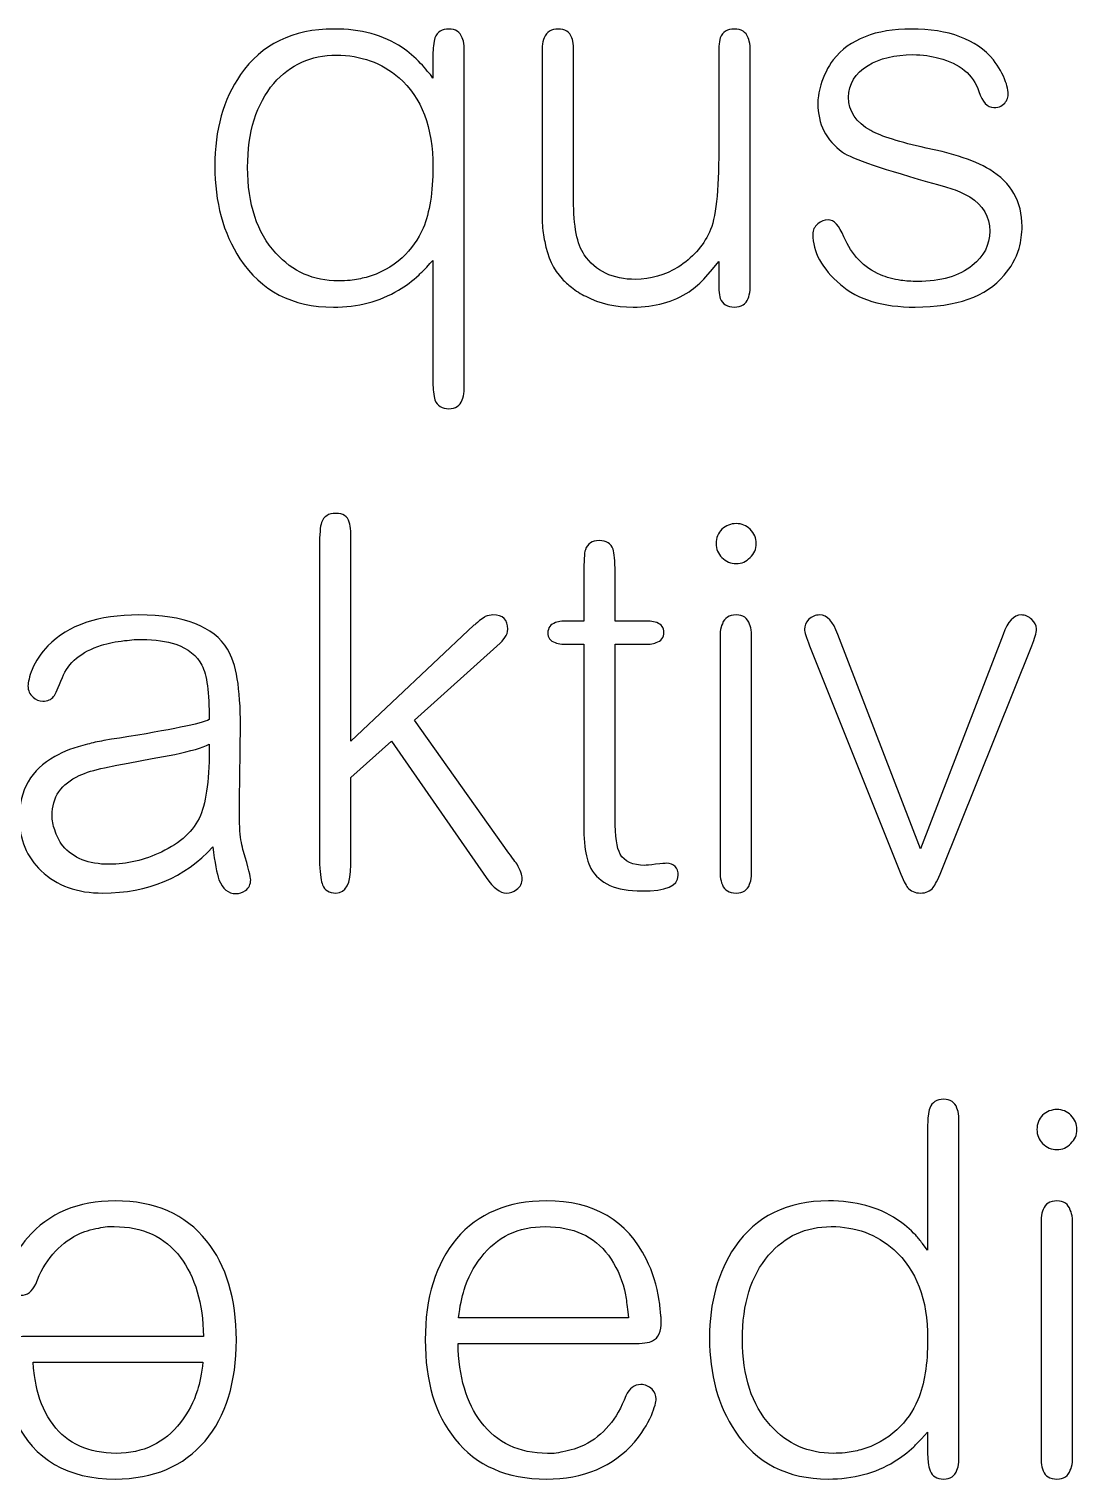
# Model space of a CAD drawing. Header units: centimetres. Extents: x -18.6 to 18.8, y -13 to 11.8.
# Drawn here: x -9.712 to -8.795, y 5.168 to 6.436 of the extents above; entities that cross this region are included whole.
import ezdxf

# ---------------------------------------------------------------- set-up
doc = ezdxf.new("R2010")
doc.units = ezdxf.units.CM
doc.header["$MEASUREMENT"] = 0
doc.layers.add('Layer 1', color=7, linetype='Continuous')

msp = doc.modelspace()

# ---------------------------------------------------------------- linework, layer by layer
at = {"layer": 'Layer 1', "color": 250}
for points, knots in [([(-9.35848, 6.4136), (-9.35848, 6.4169), (-9.35833, 6.41959), (-9.35803, 6.42168), (-9.35773, 6.42468), (-9.35728, 6.42707), (-9.35668, 6.42887), (-9.35459, 6.43395), (-9.35055, 6.4365), (-9.34456, 6.4365), (-9.33858, 6.4365), (-9.33469, 6.43395), (-9.33289, 6.42887), (-9.332, 6.42707), (-9.3314, 6.42468), (-9.3311, 6.42168), (-9.3311, 6.42168), (-9.3311, 6.1196), (-9.3311, 6.1196), (-9.3314, 6.11661), (-9.332, 6.11406), (-9.33289, 6.11197), (-9.33469, 6.10688), (-9.33858, 6.10434), (-9.34456, 6.10434), (-9.35055, 6.10434), (-9.35459, 6.10688), (-9.35668, 6.11197), (-9.35728, 6.11377), (-9.35773, 6.11616), (-9.35803, 6.11915), (-9.35833, 6.12125), (-9.35848, 6.12394), (-9.35848, 6.12723), (-9.35848, 6.12723), (-9.35848, 6.23406), (-9.35848, 6.23406), (-9.35848, 6.23406), (-9.36117, 6.23137), (-9.36117, 6.23137), (-9.36117, 6.23137), (-9.36387, 6.22822), (-9.36387, 6.22822), (-9.36626, 6.22583), (-9.3685, 6.22359), (-9.3706, 6.22149), (-9.37628, 6.21611), (-9.38227, 6.21162), (-9.38855, 6.20803), (-9.40501, 6.19815), (-9.42401, 6.19321), (-9.44556, 6.19321), (-9.48147, 6.19321), (-9.5087, 6.20728), (-9.52725, 6.23541), (-9.54191, 6.25785), (-9.54924, 6.28493), (-9.54924, 6.31665), (-9.54924, 6.34837), (-9.54176, 6.375), (-9.5268, 6.39655), (-9.50825, 6.42318), (-9.48102, 6.4365), (-9.44511, 6.4365), (-9.42147, 6.4365), (-9.40157, 6.43111), (-9.38541, 6.42034), (-9.37973, 6.41645), (-9.37434, 6.41181), (-9.36925, 6.40642), (-9.36716, 6.40433), (-9.36521, 6.40208), (-9.36342, 6.39969), (-9.36342, 6.39969), (-9.36072, 6.39655), (-9.36072, 6.39655), (-9.36072, 6.39655), (-9.35848, 6.39341), (-9.35848, 6.39341), (-9.35848, 6.39341), (-9.35848, 6.4136), (-9.35848, 6.4136)], [0, 0, 0, 0, 0.037037, 0.037037, 0.037037, 0.0740741, 0.0740741, 0.0740741, 0.1111111, 0.1111111, 0.1111111, 0.1481481, 0.1481481, 0.1481481, 0.1851852, 0.1851852, 0.1851852, 0.2222222, 0.2222222, 0.2222222, 0.2592593, 0.2592593, 0.2592593, 0.2962963, 0.2962963, 0.2962963, 0.3333333, 0.3333333, 0.3333333, 0.3703704, 0.3703704, 0.3703704, 0.4074074, 0.4074074, 0.4074074, 0.4444444, 0.4444444, 0.4444444, 0.4814815, 0.4814815, 0.4814815, 0.5185185, 0.5185185, 0.5185185, 0.5555556, 0.5555556, 0.5555556, 0.5925926, 0.5925926, 0.5925926, 0.6296296, 0.6296296, 0.6296296, 0.6666667, 0.6666667, 0.6666667, 0.7037037, 0.7037037, 0.7037037, 0.7407407, 0.7407407, 0.7407407, 0.7777778, 0.7777778, 0.7777778, 0.8148148, 0.8148148, 0.8148148, 0.8518519, 0.8518519, 0.8518519, 0.8888889, 0.8888889, 0.8888889, 0.9259259, 0.9259259, 0.9259259, 0.962963, 0.962963, 0.962963, 1, 1, 1, 1]), ([(-9.26287, 6.42123), (-9.26257, 6.42423), (-9.26197, 6.42677), (-9.26108, 6.42887), (-9.25898, 6.43395), (-9.25494, 6.4365), (-9.24896, 6.4365), (-9.24297, 6.4365), (-9.23893, 6.43395), (-9.23684, 6.42887), (-9.23624, 6.42707), (-9.23579, 6.42468), (-9.23549, 6.42168), (-9.23549, 6.42168), (-9.23549, 6.28703), (-9.23549, 6.28703), (-9.23549, 6.26398), (-9.23235, 6.24797), (-9.22606, 6.239), (-9.21619, 6.22463), (-9.20123, 6.21745), (-9.18118, 6.21745), (-9.16801, 6.21745), (-9.15559, 6.22104), (-9.14392, 6.22822), (-9.13165, 6.236), (-9.12253, 6.24618), (-9.11654, 6.25875), (-9.11116, 6.27072), (-9.10846, 6.29466), (-9.10846, 6.33056), (-9.10846, 6.33056), (-9.10846, 6.42123), (-9.10846, 6.42123), (-9.10816, 6.42423), (-9.10772, 6.42677), (-9.10712, 6.42887), (-9.10502, 6.43395), (-9.10098, 6.4365), (-9.095, 6.4365), (-9.08871, 6.4365), (-9.08467, 6.43395), (-9.08288, 6.42887), (-9.08198, 6.42707), (-9.08138, 6.42468), (-9.08108, 6.42168), (-9.08108, 6.42168), (-9.08108, 6.20803), (-9.08108, 6.20803), (-9.08138, 6.20503), (-9.08198, 6.20264), (-9.08288, 6.20084), (-9.08467, 6.19576), (-9.08871, 6.19321), (-9.095, 6.19321), (-9.10098, 6.19321), (-9.10502, 6.19576), (-9.10712, 6.20084), (-9.10772, 6.20264), (-9.10816, 6.20503), (-9.10846, 6.20803), (-9.10846, 6.20803), (-9.10846, 6.23316), (-9.10846, 6.23316), (-9.10846, 6.23316), (-9.11385, 6.22643), (-9.11385, 6.22643), (-9.11385, 6.22643), (-9.11968, 6.2197), (-9.11968, 6.2197), (-9.12447, 6.21431), (-9.12941, 6.20997), (-9.1345, 6.20668), (-9.14796, 6.1977), (-9.16427, 6.19321), (-9.18342, 6.19321), (-9.19898, 6.19321), (-9.21275, 6.19636), (-9.22472, 6.20264), (-9.22921, 6.20473), (-9.2334, 6.20743), (-9.23729, 6.21072), (-9.24028, 6.21281), (-9.24297, 6.21521), (-9.24537, 6.2179), (-9.25315, 6.22598), (-9.25823, 6.2369), (-9.26063, 6.25067), (-9.26182, 6.25546), (-9.26257, 6.26084), (-9.26287, 6.26683), (-9.26287, 6.26683), (-9.26287, 6.42123), (-9.26287, 6.42123)], [0, 0, 0, 0, 0.0322581, 0.0322581, 0.0322581, 0.0645161, 0.0645161, 0.0645161, 0.0967742, 0.0967742, 0.0967742, 0.1290323, 0.1290323, 0.1290323, 0.1612903, 0.1612903, 0.1612903, 0.1935484, 0.1935484, 0.1935484, 0.2258065, 0.2258065, 0.2258065, 0.2580645, 0.2580645, 0.2580645, 0.2903226, 0.2903226, 0.2903226, 0.3225806, 0.3225806, 0.3225806, 0.3548387, 0.3548387, 0.3548387, 0.3870968, 0.3870968, 0.3870968, 0.4193548, 0.4193548, 0.4193548, 0.4516129, 0.4516129, 0.4516129, 0.483871, 0.483871, 0.483871, 0.516129, 0.516129, 0.516129, 0.5483871, 0.5483871, 0.5483871, 0.5806452, 0.5806452, 0.5806452, 0.6129032, 0.6129032, 0.6129032, 0.6451613, 0.6451613, 0.6451613, 0.6774194, 0.6774194, 0.6774194, 0.7096774, 0.7096774, 0.7096774, 0.7419355, 0.7419355, 0.7419355, 0.7741935, 0.7741935, 0.7741935, 0.8064516, 0.8064516, 0.8064516, 0.8387097, 0.8387097, 0.8387097, 0.8709677, 0.8709677, 0.8709677, 0.9032258, 0.9032258, 0.9032258, 0.9354839, 0.9354839, 0.9354839, 0.9677419, 0.9677419, 0.9677419, 1, 1, 1, 1]), ([(-8.84319, 6.26368), (-8.84319, 6.2574), (-8.84409, 6.25097), (-8.84588, 6.24438), (-8.84857, 6.23571), (-8.85291, 6.22793), (-8.8589, 6.22104), (-8.87476, 6.20249), (-8.90064, 6.19321), (-8.93655, 6.19321), (-8.96528, 6.19321), (-8.98712, 6.1998), (-9.00208, 6.21296), (-9.01824, 6.22703), (-9.02632, 6.24169), (-9.02632, 6.25695), (-9.02632, 6.26054), (-9.02483, 6.26354), (-9.02183, 6.26593), (-9.01914, 6.26832), (-9.01615, 6.26952), (-9.01286, 6.26952), (-9.00777, 6.26952), (-9.00313, 6.26458), (-8.99894, 6.25471), (-8.99236, 6.23885), (-8.98174, 6.22778), (-8.96707, 6.22149), (-8.96169, 6.2191), (-8.9557, 6.21745), (-8.94912, 6.21655), (-8.94463, 6.21596), (-8.93984, 6.21566), (-8.93476, 6.21566), (-8.91411, 6.21566), (-8.8981, 6.22029), (-8.88673, 6.22957), (-8.87655, 6.23765), (-8.87147, 6.24768), (-8.87147, 6.25964), (-8.87147, 6.27221), (-8.8773, 6.28224), (-8.88897, 6.28972), (-8.89316, 6.29211), (-8.8981, 6.29436), (-8.90378, 6.29645), (-8.90378, 6.29645), (-8.91097, 6.2987), (-8.91097, 6.2987), (-8.91097, 6.2987), (-8.91411, 6.29959), (-8.91411, 6.29959), (-8.91411, 6.29959), (-8.91725, 6.30049), (-8.91725, 6.30049), (-8.96453, 6.31366), (-8.99221, 6.32308), (-9.00029, 6.32877), (-9.01465, 6.33924), (-9.02183, 6.35346), (-9.02183, 6.37141), (-9.02183, 6.37351), (-9.02168, 6.37575), (-9.02138, 6.37814), (-9.02079, 6.38144), (-9.02004, 6.38458), (-9.01914, 6.38757), (-9.01675, 6.39565), (-9.01316, 6.40298), (-9.00837, 6.40956), (-8.994, 6.42752), (-8.97126, 6.4365), (-8.94014, 6.4365), (-8.90722, 6.4365), (-8.88329, 6.42752), (-8.86832, 6.40956), (-8.86354, 6.40358), (-8.85995, 6.39715), (-8.85755, 6.39026), (-8.85665, 6.38787), (-8.85605, 6.38548), (-8.85576, 6.38308), (-8.85576, 6.38308), (-8.85531, 6.38084), (-8.85531, 6.38084), (-8.85531, 6.38084), (-8.85531, 6.37814), (-8.85531, 6.37814), (-8.85531, 6.37814), (-8.85576, 6.3768), (-8.85576, 6.3768), (-8.85605, 6.3753), (-8.85665, 6.37395), (-8.85755, 6.37276), (-8.85965, 6.36947), (-8.86309, 6.36782), (-8.86787, 6.36782), (-8.87356, 6.36782), (-8.8779, 6.37246), (-8.88089, 6.38173), (-8.88598, 6.3967), (-8.89765, 6.40642), (-8.9159, 6.41091), (-8.92249, 6.41301), (-8.93012, 6.41405), (-8.93879, 6.41405), (-8.95465, 6.41405), (-8.96767, 6.41091), (-8.97785, 6.40463), (-8.98922, 6.39774), (-8.9949, 6.38847), (-8.9949, 6.3768), (-8.9949, 6.36453), (-8.98847, 6.3548), (-8.9756, 6.34762), (-8.96632, 6.34253), (-8.95017, 6.33745), (-8.92712, 6.33236), (-8.92712, 6.33236), (-8.91321, 6.32922), (-8.91321, 6.32922), (-8.91321, 6.32922), (-8.89885, 6.32518), (-8.89885, 6.32518), (-8.88777, 6.32189), (-8.87865, 6.318), (-8.87147, 6.31351), (-8.85261, 6.30214), (-8.84319, 6.28553), (-8.84319, 6.26368)], [0, 0, 0, 0, 0.0232558, 0.0232558, 0.0232558, 0.0465116, 0.0465116, 0.0465116, 0.0697674, 0.0697674, 0.0697674, 0.0930233, 0.0930233, 0.0930233, 0.1162791, 0.1162791, 0.1162791, 0.1395349, 0.1395349, 0.1395349, 0.1627907, 0.1627907, 0.1627907, 0.1860465, 0.1860465, 0.1860465, 0.2093023, 0.2093023, 0.2093023, 0.2325581, 0.2325581, 0.2325581, 0.255814, 0.255814, 0.255814, 0.2790698, 0.2790698, 0.2790698, 0.3023256, 0.3023256, 0.3023256, 0.3255814, 0.3255814, 0.3255814, 0.3488372, 0.3488372, 0.3488372, 0.372093, 0.372093, 0.372093, 0.3953488, 0.3953488, 0.3953488, 0.4186047, 0.4186047, 0.4186047, 0.4418605, 0.4418605, 0.4418605, 0.4651163, 0.4651163, 0.4651163, 0.4883721, 0.4883721, 0.4883721, 0.5116279, 0.5116279, 0.5116279, 0.5348837, 0.5348837, 0.5348837, 0.5581395, 0.5581395, 0.5581395, 0.5813953, 0.5813953, 0.5813953, 0.6046512, 0.6046512, 0.6046512, 0.627907, 0.627907, 0.627907, 0.6511628, 0.6511628, 0.6511628, 0.6744186, 0.6744186, 0.6744186, 0.6976744, 0.6976744, 0.6976744, 0.7209302, 0.7209302, 0.7209302, 0.744186, 0.744186, 0.744186, 0.7674419, 0.7674419, 0.7674419, 0.7906977, 0.7906977, 0.7906977, 0.8139535, 0.8139535, 0.8139535, 0.8372093, 0.8372093, 0.8372093, 0.8604651, 0.8604651, 0.8604651, 0.8837209, 0.8837209, 0.8837209, 0.9069767, 0.9069767, 0.9069767, 0.9302326, 0.9302326, 0.9302326, 0.9534884, 0.9534884, 0.9534884, 0.9767442, 0.9767442, 0.9767442, 1, 1, 1, 1]), ([(-9.52052, 6.3153), (-9.52052, 6.28328), (-9.51229, 6.2583), (-9.49583, 6.24034), (-9.48117, 6.22419), (-9.46291, 6.21611), (-9.44107, 6.21611), (-9.43748, 6.21611), (-9.43404, 6.21626), (-9.43075, 6.21655), (-9.42596, 6.21715), (-9.42132, 6.21805), (-9.41683, 6.21925), (-9.40486, 6.22254), (-9.39439, 6.22822), (-9.38541, 6.2363), (-9.37733, 6.24379), (-9.3712, 6.25246), (-9.36701, 6.26234), (-9.36132, 6.2761), (-9.35848, 6.29391), (-9.35848, 6.31575), (-9.35848, 6.35046), (-9.36835, 6.3765), (-9.3881, 6.39385), (-9.40337, 6.40702), (-9.42162, 6.4136), (-9.44286, 6.4136), (-9.46501, 6.4136), (-9.48326, 6.40537), (-9.49763, 6.38892), (-9.51289, 6.37096), (-9.52052, 6.34642), (-9.52052, 6.3153)], [0, 0, 0, 0, 0.0909091, 0.0909091, 0.0909091, 0.1818182, 0.1818182, 0.1818182, 0.2727273, 0.2727273, 0.2727273, 0.3636364, 0.3636364, 0.3636364, 0.4545455, 0.4545455, 0.4545455, 0.5454545, 0.5454545, 0.5454545, 0.6363636, 0.6363636, 0.6363636, 0.7272727, 0.7272727, 0.7272727, 0.8181818, 0.8181818, 0.8181818, 0.9090909, 0.9090909, 0.9090909, 1, 1, 1, 1]), ([(-9.4303, 5.78161), (-9.4303, 5.78161), (-9.4303, 5.7053), (-9.4303, 5.7053), (-9.4303, 5.68884), (-9.43464, 5.68061), (-9.44332, 5.68061), (-9.4493, 5.68061), (-9.45319, 5.68301), (-9.45499, 5.6878), (-9.45618, 5.69049), (-9.45708, 5.69647), (-9.45768, 5.70575), (-9.45768, 5.70575), (-9.45768, 5.98359), (-9.45768, 5.98359), (-9.45768, 5.99437), (-9.45708, 6.0014), (-9.45588, 6.00469), (-9.45409, 6.01008), (-9.4499, 6.01277), (-9.44332, 6.01277), (-9.43703, 6.01277), (-9.43314, 6.01023), (-9.43165, 6.00514), (-9.43105, 6.00304), (-9.4306, 6.00035), (-9.4303, 5.99706), (-9.4303, 5.99706), (-9.4303, 5.81348), (-9.4303, 5.81348), (-9.4303, 5.81348), (-9.32257, 5.91492), (-9.32257, 5.91492), (-9.32197, 5.91522), (-9.32033, 5.91656), (-9.31764, 5.91896), (-9.31764, 5.91896), (-9.31449, 5.9212), (-9.31449, 5.9212), (-9.3136, 5.9218), (-9.313, 5.92225), (-9.3127, 5.92255), (-9.3103, 5.92345), (-9.30806, 5.9239), (-9.30597, 5.9239), (-9.29729, 5.9239), (-9.29295, 5.91971), (-9.29295, 5.91133), (-9.29295, 5.90893), (-9.29385, 5.90654), (-9.29564, 5.90415), (-9.29564, 5.90415), (-9.29789, 5.901), (-9.29789, 5.901), (-9.29789, 5.901), (-9.29878, 5.90011), (-9.29878, 5.90011), (-9.29878, 5.90011), (-9.29968, 5.89921), (-9.29968, 5.89921), (-9.29968, 5.89921), (-9.37464, 5.83188), (-9.37464, 5.83188), (-9.37464, 5.83188), (-9.29205, 5.71562), (-9.29205, 5.71562), (-9.29205, 5.71562), (-9.2907, 5.71383), (-9.2907, 5.71383), (-9.2907, 5.71383), (-9.28891, 5.71114), (-9.28891, 5.71114), (-9.28741, 5.70904), (-9.28607, 5.70725), (-9.28487, 5.70575), (-9.28188, 5.70066), (-9.28038, 5.69647), (-9.28038, 5.69318), (-9.28038, 5.68929), (-9.28203, 5.68615), (-9.28532, 5.68376), (-9.28801, 5.68166), (-9.291, 5.68061), (-9.2943, 5.68061), (-9.29968, 5.68061), (-9.30552, 5.6851), (-9.3118, 5.69408), (-9.3118, 5.69408), (-9.39484, 5.81348), (-9.39484, 5.81348), (-9.39484, 5.81348), (-9.4303, 5.78161), (-9.4303, 5.78161)], [0, 0, 0, 0, 0.0322581, 0.0322581, 0.0322581, 0.0645161, 0.0645161, 0.0645161, 0.0967742, 0.0967742, 0.0967742, 0.1290323, 0.1290323, 0.1290323, 0.1612903, 0.1612903, 0.1612903, 0.1935484, 0.1935484, 0.1935484, 0.2258065, 0.2258065, 0.2258065, 0.2580645, 0.2580645, 0.2580645, 0.2903226, 0.2903226, 0.2903226, 0.3225806, 0.3225806, 0.3225806, 0.3548387, 0.3548387, 0.3548387, 0.3870968, 0.3870968, 0.3870968, 0.4193548, 0.4193548, 0.4193548, 0.4516129, 0.4516129, 0.4516129, 0.483871, 0.483871, 0.483871, 0.516129, 0.516129, 0.516129, 0.5483871, 0.5483871, 0.5483871, 0.5806452, 0.5806452, 0.5806452, 0.6129032, 0.6129032, 0.6129032, 0.6451613, 0.6451613, 0.6451613, 0.6774194, 0.6774194, 0.6774194, 0.7096774, 0.7096774, 0.7096774, 0.7419355, 0.7419355, 0.7419355, 0.7741935, 0.7741935, 0.7741935, 0.8064516, 0.8064516, 0.8064516, 0.8387097, 0.8387097, 0.8387097, 0.8709677, 0.8709677, 0.8709677, 0.9032258, 0.9032258, 0.9032258, 0.9354839, 0.9354839, 0.9354839, 0.9677419, 0.9677419, 0.9677419, 1, 1, 1, 1]), ([(-9.0757, 5.98629), (-9.0757, 5.9815), (-9.0775, 5.97746), (-9.08109, 5.97417), (-9.08438, 5.97058), (-9.08842, 5.96878), (-9.09321, 5.96878), (-9.09799, 5.96878), (-9.10218, 5.97058), (-9.10577, 5.97417), (-9.10907, 5.97746), (-9.11071, 5.9815), (-9.11071, 5.98629), (-9.11071, 5.99137), (-9.10907, 5.99556), (-9.10577, 5.99886), (-9.10218, 6.00215), (-9.09799, 6.00379), (-9.09321, 6.00379), (-9.08842, 6.00379), (-9.08438, 6.00215), (-9.08109, 5.99886), (-9.0775, 5.99526), (-9.0757, 5.99108), (-9.0757, 5.98629)], [0, 0, 0, 0, 0.125, 0.125, 0.125, 0.25, 0.25, 0.25, 0.375, 0.375, 0.375, 0.5, 0.5, 0.5, 0.625, 0.625, 0.625, 0.75, 0.75, 0.75, 0.875, 0.875, 0.875, 1, 1, 1, 1]), ([(-9.19914, 5.91851), (-9.19914, 5.91851), (-9.16861, 5.91851), (-9.16861, 5.91851), (-9.16652, 5.91821), (-9.16457, 5.91776), (-9.16278, 5.91716), (-9.15859, 5.91567), (-9.1565, 5.91282), (-9.1565, 5.90863), (-9.1565, 5.90415), (-9.15874, 5.90115), (-9.16323, 5.89966), (-9.16472, 5.89906), (-9.16652, 5.89861), (-9.16861, 5.89831), (-9.16861, 5.89831), (-9.19914, 5.89831), (-9.19914, 5.89831), (-9.19914, 5.89831), (-9.19914, 5.74525), (-9.19914, 5.74525), (-9.19914, 5.73029), (-9.19764, 5.72011), (-9.19465, 5.71473), (-9.19106, 5.70814), (-9.18388, 5.70485), (-9.1731, 5.70485), (-9.17191, 5.70485), (-9.16876, 5.70515), (-9.16368, 5.70575), (-9.15829, 5.70635), (-9.15515, 5.70665), (-9.15425, 5.70665), (-9.14737, 5.70665), (-9.14393, 5.70306), (-9.14393, 5.69587), (-9.14393, 5.6869), (-9.15455, 5.68241), (-9.1758, 5.68241), (-9.19824, 5.68241), (-9.21305, 5.68899), (-9.22023, 5.70216), (-9.22293, 5.70725), (-9.22472, 5.71368), (-9.22562, 5.72146), (-9.22562, 5.72146), (-9.22652, 5.73178), (-9.22652, 5.73178), (-9.22652, 5.73178), (-9.22652, 5.89831), (-9.22652, 5.89831), (-9.22652, 5.89831), (-9.24582, 5.89831), (-9.24582, 5.89831), (-9.24791, 5.89861), (-9.24986, 5.89906), (-9.25165, 5.89966), (-9.25584, 5.90115), (-9.25794, 5.904), (-9.25794, 5.90819), (-9.25794, 5.91267), (-9.25569, 5.91567), (-9.2512, 5.91716), (-9.24971, 5.91776), (-9.24791, 5.91821), (-9.24582, 5.91851), (-9.24582, 5.91851), (-9.22652, 5.91851), (-9.22652, 5.91851), (-9.22652, 5.91851), (-9.22652, 5.9598), (-9.22652, 5.9598), (-9.22652, 5.97088), (-9.22607, 5.97791), (-9.22517, 5.9809), (-9.22338, 5.98629), (-9.21934, 5.98898), (-9.21305, 5.98898), (-9.20677, 5.98898), (-9.20273, 5.98644), (-9.20093, 5.98135), (-9.19974, 5.97806), (-9.19914, 5.97133), (-9.19914, 5.96115), (-9.19914, 5.96115), (-9.19914, 5.91851), (-9.19914, 5.91851)], [0, 0, 0, 0, 0.0344828, 0.0344828, 0.0344828, 0.0689655, 0.0689655, 0.0689655, 0.1034483, 0.1034483, 0.1034483, 0.137931, 0.137931, 0.137931, 0.1724138, 0.1724138, 0.1724138, 0.2068966, 0.2068966, 0.2068966, 0.2413793, 0.2413793, 0.2413793, 0.2758621, 0.2758621, 0.2758621, 0.3103448, 0.3103448, 0.3103448, 0.3448276, 0.3448276, 0.3448276, 0.3793103, 0.3793103, 0.3793103, 0.4137931, 0.4137931, 0.4137931, 0.4482759, 0.4482759, 0.4482759, 0.4827586, 0.4827586, 0.4827586, 0.5172414, 0.5172414, 0.5172414, 0.5517241, 0.5517241, 0.5517241, 0.5862069, 0.5862069, 0.5862069, 0.6206897, 0.6206897, 0.6206897, 0.6551724, 0.6551724, 0.6551724, 0.6896552, 0.6896552, 0.6896552, 0.7241379, 0.7241379, 0.7241379, 0.7586207, 0.7586207, 0.7586207, 0.7931034, 0.7931034, 0.7931034, 0.8275862, 0.8275862, 0.8275862, 0.862069, 0.862069, 0.862069, 0.8965517, 0.8965517, 0.8965517, 0.9310345, 0.9310345, 0.9310345, 0.9655172, 0.9655172, 0.9655172, 1, 1, 1, 1]), ([(-9.55418, 5.83233), (-9.55418, 5.85597), (-9.55628, 5.87183), (-9.56047, 5.87991), (-9.56496, 5.88829), (-9.57259, 5.89442), (-9.58336, 5.89831), (-9.59144, 5.901), (-9.60131, 5.90235), (-9.61298, 5.90235), (-9.61298, 5.90235), (-9.61972, 5.90235), (-9.61972, 5.90235), (-9.62241, 5.90205), (-9.62525, 5.90175), (-9.62825, 5.90145), (-9.63573, 5.90056), (-9.64246, 5.89921), (-9.64844, 5.89741), (-9.6661, 5.89173), (-9.67747, 5.8823), (-9.68256, 5.86913), (-9.68615, 5.86016), (-9.68869, 5.85462), (-9.69019, 5.85253), (-9.69228, 5.84983), (-9.69543, 5.84849), (-9.69961, 5.84849), (-9.70291, 5.84849), (-9.70575, 5.84968), (-9.70814, 5.85208), (-9.71114, 5.85447), (-9.71263, 5.85776), (-9.71263, 5.86195), (-9.71263, 5.86345), (-9.71233, 5.86539), (-9.71173, 5.86779), (-9.71114, 5.87048), (-9.71024, 5.87332), (-9.70904, 5.87632), (-9.70575, 5.8838), (-9.70111, 5.89068), (-9.69513, 5.89696), (-9.67747, 5.91492), (-9.65099, 5.9239), (-9.61568, 5.9239), (-9.57618, 5.9239), (-9.55029, 5.91387), (-9.53803, 5.89382), (-9.53054, 5.88185), (-9.5268, 5.85956), (-9.5268, 5.82694), (-9.5268, 5.82305), (-9.52695, 5.81063), (-9.52725, 5.78969), (-9.52755, 5.76874), (-9.5277, 5.75647), (-9.5277, 5.75288), (-9.5277, 5.746), (-9.52755, 5.74001), (-9.52725, 5.73493), (-9.52665, 5.72744), (-9.52561, 5.72146), (-9.52411, 5.71697), (-9.51992, 5.70261), (-9.51783, 5.69438), (-9.51783, 5.69228), (-9.51783, 5.68839), (-9.51932, 5.68525), (-9.52232, 5.68286), (-9.52501, 5.68106), (-9.52785, 5.68016), (-9.53084, 5.68016), (-9.53743, 5.68016), (-9.54236, 5.6842), (-9.54566, 5.69228), (-9.54745, 5.69767), (-9.54925, 5.70725), (-9.55104, 5.72101), (-9.57558, 5.69408), (-9.6076, 5.68061), (-9.6471, 5.68061), (-9.66954, 5.68061), (-9.6875, 5.68705), (-9.70096, 5.69991), (-9.71383, 5.71218), (-9.72026, 5.72759), (-9.72026, 5.74615), (-9.72026, 5.77068), (-9.70994, 5.78864), (-9.68929, 5.80001), (-9.68151, 5.8045), (-9.67194, 5.80809), (-9.66056, 5.81078), (-9.65637, 5.81198), (-9.65159, 5.81303), (-9.6462, 5.81393), (-9.6462, 5.81393), (-9.63947, 5.81527), (-9.63947, 5.81527), (-9.63947, 5.81527), (-9.63273, 5.81617), (-9.63273, 5.81617), (-9.58755, 5.82335), (-9.56137, 5.82874), (-9.55418, 5.83233)], [0, 0, 0, 0, 0.0285714, 0.0285714, 0.0285714, 0.0571429, 0.0571429, 0.0571429, 0.0857143, 0.0857143, 0.0857143, 0.1142857, 0.1142857, 0.1142857, 0.1428571, 0.1428571, 0.1428571, 0.1714286, 0.1714286, 0.1714286, 0.2, 0.2, 0.2, 0.2285714, 0.2285714, 0.2285714, 0.2571429, 0.2571429, 0.2571429, 0.2857143, 0.2857143, 0.2857143, 0.3142857, 0.3142857, 0.3142857, 0.3428571, 0.3428571, 0.3428571, 0.3714286, 0.3714286, 0.3714286, 0.4, 0.4, 0.4, 0.4285714, 0.4285714, 0.4285714, 0.4571429, 0.4571429, 0.4571429, 0.4857143, 0.4857143, 0.4857143, 0.5142857, 0.5142857, 0.5142857, 0.5428571, 0.5428571, 0.5428571, 0.5714286, 0.5714286, 0.5714286, 0.6, 0.6, 0.6, 0.6285714, 0.6285714, 0.6285714, 0.6571429, 0.6571429, 0.6571429, 0.6857143, 0.6857143, 0.6857143, 0.7142857, 0.7142857, 0.7142857, 0.7428571, 0.7428571, 0.7428571, 0.7714286, 0.7714286, 0.7714286, 0.8, 0.8, 0.8, 0.8285714, 0.8285714, 0.8285714, 0.8571429, 0.8571429, 0.8571429, 0.8857143, 0.8857143, 0.8857143, 0.9142857, 0.9142857, 0.9142857, 0.9428571, 0.9428571, 0.9428571, 0.9714286, 0.9714286, 0.9714286, 1, 1, 1, 1]), ([(-9.07974, 5.69543), (-9.08004, 5.69243), (-9.08064, 5.69004), (-9.08154, 5.68824), (-9.08333, 5.68316), (-9.08722, 5.68061), (-9.09321, 5.68061), (-9.09949, 5.68061), (-9.10353, 5.68301), (-9.10532, 5.6878), (-9.10622, 5.68989), (-9.10682, 5.69228), (-9.10712, 5.69498), (-9.10712, 5.69498), (-9.10712, 5.90908), (-9.10712, 5.90908), (-9.10682, 5.91208), (-9.10622, 5.91447), (-9.10532, 5.91627), (-9.10353, 5.92135), (-9.09949, 5.9239), (-9.09321, 5.9239), (-9.08722, 5.9239), (-9.08333, 5.9212), (-9.08154, 5.91582), (-9.08064, 5.91402), (-9.08004, 5.91163), (-9.07974, 5.90863), (-9.07974, 5.90863), (-9.07974, 5.69543), (-9.07974, 5.69543)], [0, 0, 0, 0, 0.1, 0.1, 0.1, 0.2, 0.2, 0.2, 0.3, 0.3, 0.3, 0.4, 0.4, 0.4, 0.5, 0.5, 0.5, 0.6, 0.6, 0.6, 0.7, 0.7, 0.7, 0.8, 0.8, 0.8, 0.9, 0.9, 0.9, 1, 1, 1, 1]), ([(-8.8598, 5.90684), (-8.85561, 5.91821), (-8.85037, 5.9239), (-8.84409, 5.9239), (-8.8405, 5.9239), (-8.83736, 5.92255), (-8.83466, 5.91986), (-8.83197, 5.91746), (-8.83062, 5.91477), (-8.83062, 5.91178), (-8.83062, 5.90819), (-8.83197, 5.90325), (-8.83466, 5.89696), (-8.83466, 5.89696), (-8.91366, 5.69991), (-8.91366, 5.69991), (-8.91695, 5.69213), (-8.91935, 5.68735), (-8.92084, 5.68555), (-8.92354, 5.68226), (-8.92728, 5.68061), (-8.93207, 5.68061), (-8.93685, 5.68061), (-8.94059, 5.68226), (-8.94329, 5.68555), (-8.94478, 5.68735), (-8.94718, 5.69213), (-8.95047, 5.69991), (-8.95047, 5.69991), (-9.02902, 5.89696), (-9.02902, 5.89696), (-9.03201, 5.90415), (-9.03351, 5.90893), (-9.03351, 5.91133), (-9.03351, 5.91432), (-9.03231, 5.91716), (-9.02992, 5.91986), (-9.02722, 5.92255), (-9.02393, 5.9239), (-9.02004, 5.9239), (-9.01376, 5.9239), (-9.00852, 5.91821), (-9.00433, 5.90684), (-9.00433, 5.90684), (-8.93207, 5.71922), (-8.93207, 5.71922), (-8.93207, 5.71922), (-8.8598, 5.90684), (-8.8598, 5.90684)], [0, 0, 0, 0, 0.0625, 0.0625, 0.0625, 0.125, 0.125, 0.125, 0.1875, 0.1875, 0.1875, 0.25, 0.25, 0.25, 0.3125, 0.3125, 0.3125, 0.375, 0.375, 0.375, 0.4375, 0.4375, 0.4375, 0.5, 0.5, 0.5, 0.5625, 0.5625, 0.5625, 0.625, 0.625, 0.625, 0.6875, 0.6875, 0.6875, 0.75, 0.75, 0.75, 0.8125, 0.8125, 0.8125, 0.875, 0.875, 0.875, 0.9375, 0.9375, 0.9375, 1, 1, 1, 1]), ([(-9.55418, 5.81078), (-9.56017, 5.80779), (-9.57019, 5.8048), (-9.58426, 5.80181), (-9.58426, 5.80181), (-9.59413, 5.80001), (-9.59413, 5.80001), (-9.59413, 5.80001), (-9.60401, 5.79821), (-9.60401, 5.79821), (-9.60401, 5.79821), (-9.6251, 5.79418), (-9.6251, 5.79418), (-9.6251, 5.79418), (-9.63004, 5.79328), (-9.63004, 5.79328), (-9.63004, 5.79328), (-9.63498, 5.79238), (-9.63498, 5.79238), (-9.63498, 5.79238), (-9.64575, 5.79014), (-9.64575, 5.79014), (-9.65473, 5.78834), (-9.66206, 5.7861), (-9.66775, 5.7834), (-9.68361, 5.77622), (-9.69154, 5.76455), (-9.69154, 5.74839), (-9.69154, 5.7442), (-9.69079, 5.74001), (-9.68929, 5.73582), (-9.68779, 5.73074), (-9.6854, 5.7261), (-9.68211, 5.72191), (-9.67313, 5.71114), (-9.65967, 5.70575), (-9.64171, 5.70575), (-9.62615, 5.70575), (-9.61089, 5.70934), (-9.59593, 5.71652), (-9.57917, 5.7243), (-9.5678, 5.73493), (-9.56181, 5.74839), (-9.55643, 5.76126), (-9.55389, 5.78206), (-9.55418, 5.81078)], [0, 0, 0, 0, 0.0666667, 0.0666667, 0.0666667, 0.1333333, 0.1333333, 0.1333333, 0.2, 0.2, 0.2, 0.2666667, 0.2666667, 0.2666667, 0.3333333, 0.3333333, 0.3333333, 0.4, 0.4, 0.4, 0.4666667, 0.4666667, 0.4666667, 0.5333333, 0.5333333, 0.5333333, 0.6, 0.6, 0.6, 0.6666667, 0.6666667, 0.6666667, 0.7333333, 0.7333333, 0.7333333, 0.8, 0.8, 0.8, 0.8666667, 0.8666667, 0.8666667, 0.9333333, 0.9333333, 0.9333333, 1, 1, 1, 1]), ([(-8.92578, 5.47773), (-8.92578, 5.48102), (-8.92563, 5.48356), (-8.92533, 5.48536), (-8.92503, 5.48835), (-8.92458, 5.49074), (-8.92398, 5.49254), (-8.92189, 5.49763), (-8.91785, 5.50017), (-8.91186, 5.50017), (-8.90588, 5.50017), (-8.90199, 5.49763), (-8.90019, 5.49254), (-8.8993, 5.49074), (-8.8987, 5.48835), (-8.8984, 5.48536), (-8.8984, 5.48536), (-8.8984, 5.18283), (-8.8984, 5.18283), (-8.8987, 5.17983), (-8.8993, 5.17744), (-8.90019, 5.17564), (-8.90199, 5.17056), (-8.90588, 5.16801), (-8.91186, 5.16801), (-8.91785, 5.16801), (-8.92174, 5.17041), (-8.92353, 5.1752), (-8.92443, 5.17729), (-8.92503, 5.17968), (-8.92533, 5.18238), (-8.92533, 5.18238), (-8.92578, 5.19046), (-8.92578, 5.19046), (-8.92578, 5.19046), (-8.92578, 5.20886), (-8.92578, 5.20886), (-8.92578, 5.20886), (-8.92847, 5.20617), (-8.92847, 5.20617), (-8.92847, 5.20617), (-8.93117, 5.20302), (-8.93117, 5.20302), (-8.93356, 5.20063), (-8.9358, 5.19839), (-8.9379, 5.19629), (-8.94328, 5.1912), (-8.94897, 5.18687), (-8.95496, 5.18327), (-8.97141, 5.1731), (-8.99071, 5.16801), (-9.01286, 5.16801), (-9.04847, 5.16801), (-9.07555, 5.18193), (-9.0941, 5.20976), (-9.10906, 5.2322), (-9.11654, 5.25943), (-9.11654, 5.29145), (-9.11654, 5.32257), (-9.10921, 5.34905), (-9.09455, 5.3709), (-9.076, 5.39783), (-9.04862, 5.4113), (-9.01241, 5.4113), (-8.98877, 5.4113), (-8.96887, 5.40591), (-8.95271, 5.39514), (-8.94673, 5.39125), (-8.94119, 5.38661), (-8.9361, 5.38122), (-8.93431, 5.37913), (-8.93236, 5.37673), (-8.93027, 5.37404), (-8.93027, 5.37404), (-8.92802, 5.3709), (-8.92802, 5.3709), (-8.92802, 5.3709), (-8.92578, 5.36821), (-8.92578, 5.36821), (-8.92578, 5.36821), (-8.92578, 5.47773), (-8.92578, 5.47773)], [0, 0, 0, 0, 0.037037, 0.037037, 0.037037, 0.0740741, 0.0740741, 0.0740741, 0.1111111, 0.1111111, 0.1111111, 0.1481481, 0.1481481, 0.1481481, 0.1851852, 0.1851852, 0.1851852, 0.2222222, 0.2222222, 0.2222222, 0.2592593, 0.2592593, 0.2592593, 0.2962963, 0.2962963, 0.2962963, 0.3333333, 0.3333333, 0.3333333, 0.3703704, 0.3703704, 0.3703704, 0.4074074, 0.4074074, 0.4074074, 0.4444444, 0.4444444, 0.4444444, 0.4814815, 0.4814815, 0.4814815, 0.5185185, 0.5185185, 0.5185185, 0.5555556, 0.5555556, 0.5555556, 0.5925926, 0.5925926, 0.5925926, 0.6296296, 0.6296296, 0.6296296, 0.6666667, 0.6666667, 0.6666667, 0.7037037, 0.7037037, 0.7037037, 0.7407407, 0.7407407, 0.7407407, 0.7777778, 0.7777778, 0.7777778, 0.8148148, 0.8148148, 0.8148148, 0.8518519, 0.8518519, 0.8518519, 0.8888889, 0.8888889, 0.8888889, 0.9259259, 0.9259259, 0.9259259, 0.962963, 0.962963, 0.962963, 1, 1, 1, 1]), ([(-8.79516, 5.47369), (-8.79516, 5.4689), (-8.79696, 5.46486), (-8.80055, 5.46157), (-8.80384, 5.45798), (-8.80788, 5.45618), (-8.81267, 5.45618), (-8.81745, 5.45618), (-8.82164, 5.45798), (-8.82523, 5.46157), (-8.82853, 5.46486), (-8.83017, 5.4689), (-8.83017, 5.47369), (-8.83017, 5.47877), (-8.82853, 5.48296), (-8.82523, 5.48626), (-8.82164, 5.48955), (-8.81745, 5.49119), (-8.81267, 5.49119), (-8.80788, 5.49119), (-8.80384, 5.48955), (-8.80055, 5.48626), (-8.79696, 5.48266), (-8.79516, 5.47848), (-8.79516, 5.47369)], [0, 0, 0, 0, 0.125, 0.125, 0.125, 0.25, 0.25, 0.25, 0.375, 0.375, 0.375, 0.5, 0.5, 0.5, 0.625, 0.625, 0.625, 0.75, 0.75, 0.75, 0.875, 0.875, 0.875, 1, 1, 1, 1]), ([(-9.55912, 5.2928), (-9.55972, 5.32182), (-9.56646, 5.34486), (-9.57932, 5.36192), (-9.59309, 5.37988), (-9.61239, 5.38885), (-9.63723, 5.38885), (-9.63723, 5.38885), (-9.64306, 5.38885), (-9.64306, 5.38885), (-9.64575, 5.38855), (-9.6483, 5.3881), (-9.65069, 5.38751), (-9.65757, 5.38631), (-9.66386, 5.38436), (-9.66954, 5.38167), (-9.686, 5.37329), (-9.69812, 5.35893), (-9.7059, 5.33858), (-9.70889, 5.332), (-9.71323, 5.32871), (-9.71892, 5.32871), (-9.72281, 5.32871), (-9.7261, 5.33005), (-9.72879, 5.33275), (-9.73119, 5.33544), (-9.73238, 5.33828), (-9.73238, 5.34127), (-9.73238, 5.34247), (-9.73208, 5.34427), (-9.73149, 5.34666), (-9.73059, 5.34935), (-9.72954, 5.35235), (-9.72834, 5.35564), (-9.72445, 5.36402), (-9.71937, 5.3718), (-9.71308, 5.37898), (-9.69453, 5.40052), (-9.66894, 5.4113), (-9.63633, 5.4113), (-9.60162, 5.4113), (-9.57498, 5.39963), (-9.55643, 5.37628), (-9.53907, 5.35474), (-9.5304, 5.32586), (-9.5304, 5.28965), (-9.5304, 5.25255), (-9.53952, 5.22307), (-9.55778, 5.20123), (-9.57663, 5.17909), (-9.60281, 5.16801), (-9.63633, 5.16801), (-9.67792, 5.16801), (-9.7071, 5.18507), (-9.72386, 5.21918), (-9.72924, 5.22996), (-9.73298, 5.24193), (-9.73508, 5.25509), (-9.73568, 5.25958), (-9.73612, 5.26377), (-9.73642, 5.26766), (-9.73672, 5.26916), (-9.73687, 5.2705), (-9.73687, 5.2717), (-9.73687, 5.2717), (-9.73687, 5.2735), (-9.73687, 5.2735), (-9.73687, 5.28217), (-9.73433, 5.28786), (-9.72924, 5.29055), (-9.72625, 5.29205), (-9.72026, 5.2928), (-9.71129, 5.2928), (-9.71129, 5.2928), (-9.55912, 5.2928), (-9.55912, 5.2928)], [0, 0, 0, 0, 0.04, 0.04, 0.04, 0.08, 0.08, 0.08, 0.12, 0.12, 0.12, 0.16, 0.16, 0.16, 0.2, 0.2, 0.2, 0.24, 0.24, 0.24, 0.28, 0.28, 0.28, 0.32, 0.32, 0.32, 0.36, 0.36, 0.36, 0.4, 0.4, 0.4, 0.44, 0.44, 0.44, 0.48, 0.48, 0.48, 0.52, 0.52, 0.52, 0.56, 0.56, 0.56, 0.6, 0.6, 0.6, 0.64, 0.64, 0.64, 0.68, 0.68, 0.68, 0.72, 0.72, 0.72, 0.76, 0.76, 0.76, 0.8, 0.8, 0.8, 0.84, 0.84, 0.84, 0.88, 0.88, 0.88, 0.92, 0.92, 0.92, 0.96, 0.96, 0.96, 1, 1, 1, 1]), ([(-9.33649, 5.28651), (-9.33589, 5.25749), (-9.32915, 5.23459), (-9.31629, 5.21784), (-9.30252, 5.19958), (-9.28322, 5.19046), (-9.25838, 5.19046), (-9.25838, 5.19046), (-9.25255, 5.19046), (-9.25255, 5.19046), (-9.24986, 5.19076), (-9.24731, 5.1912), (-9.24492, 5.1918), (-9.23804, 5.193), (-9.23175, 5.19495), (-9.22607, 5.19764), (-9.20961, 5.20602), (-9.19749, 5.22038), (-9.18971, 5.24073), (-9.18672, 5.24731), (-9.18238, 5.2506), (-9.17669, 5.2506), (-9.1728, 5.2506), (-9.16951, 5.24926), (-9.16682, 5.24656), (-9.16442, 5.24387), (-9.16323, 5.24103), (-9.16323, 5.23804), (-9.16323, 5.23684), (-9.16352, 5.23504), (-9.16412, 5.23265), (-9.16502, 5.22996), (-9.16607, 5.22696), (-9.16727, 5.22367), (-9.17116, 5.21529), (-9.17609, 5.20751), (-9.18208, 5.20033), (-9.20093, 5.17879), (-9.22666, 5.16801), (-9.25928, 5.16801), (-9.29399, 5.16801), (-9.32063, 5.17968), (-9.33918, 5.20302), (-9.35653, 5.22457), (-9.36521, 5.25345), (-9.36521, 5.28965), (-9.36521, 5.32676), (-9.35609, 5.35624), (-9.33783, 5.37808), (-9.31898, 5.40022), (-9.2928, 5.4113), (-9.25928, 5.4113), (-9.21769, 5.4113), (-9.18851, 5.39424), (-9.17175, 5.36013), (-9.16637, 5.34935), (-9.16263, 5.33738), (-9.16053, 5.32422), (-9.15993, 5.31973), (-9.15948, 5.31554), (-9.15919, 5.31165), (-9.15889, 5.31015), (-9.15874, 5.30881), (-9.15874, 5.30761), (-9.15874, 5.30761), (-9.15874, 5.30581), (-9.15874, 5.30581), (-9.15874, 5.29714), (-9.16128, 5.29145), (-9.16637, 5.28876), (-9.16936, 5.28726), (-9.17534, 5.28651), (-9.18432, 5.28651), (-9.18432, 5.28651), (-9.33649, 5.28651), (-9.33649, 5.28651)], [0, 0, 0, 0, 0.04, 0.04, 0.04, 0.08, 0.08, 0.08, 0.12, 0.12, 0.12, 0.16, 0.16, 0.16, 0.2, 0.2, 0.2, 0.24, 0.24, 0.24, 0.28, 0.28, 0.28, 0.32, 0.32, 0.32, 0.36, 0.36, 0.36, 0.4, 0.4, 0.4, 0.44, 0.44, 0.44, 0.48, 0.48, 0.48, 0.52, 0.52, 0.52, 0.56, 0.56, 0.56, 0.6, 0.6, 0.6, 0.64, 0.64, 0.64, 0.68, 0.68, 0.68, 0.72, 0.72, 0.72, 0.76, 0.76, 0.76, 0.8, 0.8, 0.8, 0.84, 0.84, 0.84, 0.88, 0.88, 0.88, 0.92, 0.92, 0.92, 0.96, 0.96, 0.96, 1, 1, 1, 1]), ([(-8.7992, 5.18283), (-8.7995, 5.17983), (-8.8001, 5.17744), (-8.801, 5.17564), (-8.80279, 5.17056), (-8.80668, 5.16801), (-8.81267, 5.16801), (-8.81895, 5.16801), (-8.82299, 5.17041), (-8.82478, 5.1752), (-8.82568, 5.17729), (-8.82628, 5.17968), (-8.82658, 5.18238), (-8.82658, 5.18238), (-8.82658, 5.39648), (-8.82658, 5.39648), (-8.82628, 5.39948), (-8.82568, 5.40187), (-8.82478, 5.40367), (-8.82299, 5.40875), (-8.81895, 5.4113), (-8.81267, 5.4113), (-8.80668, 5.4113), (-8.80279, 5.4086), (-8.801, 5.40322), (-8.8001, 5.40142), (-8.7995, 5.39903), (-8.7992, 5.39603), (-8.7992, 5.39603), (-8.7992, 5.18283), (-8.7992, 5.18283)], [0, 0, 0, 0, 0.1, 0.1, 0.1, 0.2, 0.2, 0.2, 0.3, 0.3, 0.3, 0.4, 0.4, 0.4, 0.5, 0.5, 0.5, 0.6, 0.6, 0.6, 0.7, 0.7, 0.7, 0.8, 0.8, 0.8, 0.9, 0.9, 0.9, 1, 1, 1, 1]), ([(-9.18746, 5.30896), (-9.18746, 5.30896), (-9.18791, 5.31434), (-9.18791, 5.31434), (-9.18791, 5.31434), (-9.18881, 5.32063), (-9.18881, 5.32063), (-9.18941, 5.32541), (-9.19016, 5.32975), (-9.19105, 5.33364), (-9.19375, 5.34471), (-9.19839, 5.35474), (-9.20497, 5.36372), (-9.21754, 5.38047), (-9.23594, 5.38885), (-9.26018, 5.38885), (-9.28382, 5.38885), (-9.30252, 5.37988), (-9.31629, 5.36192), (-9.32317, 5.35324), (-9.32811, 5.34382), (-9.3311, 5.33364), (-9.33319, 5.32736), (-9.33484, 5.31913), (-9.33604, 5.30896), (-9.33604, 5.30896), (-9.18746, 5.30896), (-9.18746, 5.30896)], [0, 0, 0, 0, 0.1111111, 0.1111111, 0.1111111, 0.2222222, 0.2222222, 0.2222222, 0.3333333, 0.3333333, 0.3333333, 0.4444444, 0.4444444, 0.4444444, 0.5555556, 0.5555556, 0.5555556, 0.6666667, 0.6666667, 0.6666667, 0.7777778, 0.7777778, 0.7777778, 0.8888889, 0.8888889, 0.8888889, 1, 1, 1, 1]), ([(-9.08782, 5.2901), (-9.08782, 5.25808), (-9.07959, 5.23295), (-9.06313, 5.2147), (-9.04847, 5.19854), (-9.03021, 5.19046), (-9.00837, 5.19046), (-9.00478, 5.19046), (-9.00134, 5.19061), (-8.99805, 5.19091), (-8.99326, 5.1915), (-8.98862, 5.1924), (-8.98413, 5.1936), (-8.97216, 5.19689), (-8.96169, 5.20273), (-8.95271, 5.2111), (-8.94463, 5.21859), (-8.9385, 5.22726), (-8.93431, 5.23714), (-8.92862, 5.2509), (-8.92578, 5.26871), (-8.92578, 5.29055), (-8.92578, 5.32526), (-8.93565, 5.3513), (-8.9554, 5.36865), (-8.97067, 5.38212), (-8.98892, 5.38885), (-9.01016, 5.38885), (-9.03231, 5.38885), (-9.05056, 5.38047), (-9.06493, 5.36372), (-9.08019, 5.34576), (-9.08782, 5.32122), (-9.08782, 5.2901)], [0, 0, 0, 0, 0.0909091, 0.0909091, 0.0909091, 0.1818182, 0.1818182, 0.1818182, 0.2727273, 0.2727273, 0.2727273, 0.3636364, 0.3636364, 0.3636364, 0.4545455, 0.4545455, 0.4545455, 0.5454545, 0.5454545, 0.5454545, 0.6363636, 0.6363636, 0.6363636, 0.7272727, 0.7272727, 0.7272727, 0.8181818, 0.8181818, 0.8181818, 0.9090909, 0.9090909, 0.9090909, 1, 1, 1, 1]), ([(-9.70815, 5.27035), (-9.70815, 5.27035), (-9.7077, 5.26497), (-9.7077, 5.26497), (-9.7077, 5.26497), (-9.7068, 5.25868), (-9.7068, 5.25868), (-9.7062, 5.2539), (-9.70545, 5.24956), (-9.70455, 5.24567), (-9.70186, 5.23459), (-9.69722, 5.22457), (-9.69064, 5.21559), (-9.67807, 5.19884), (-9.65967, 5.19046), (-9.63543, 5.19046), (-9.61179, 5.19046), (-9.59309, 5.19943), (-9.57932, 5.21739), (-9.57244, 5.22607), (-9.5675, 5.23549), (-9.56451, 5.24567), (-9.56242, 5.25195), (-9.56077, 5.26018), (-9.55957, 5.27035), (-9.55957, 5.27035), (-9.70815, 5.27035), (-9.70815, 5.27035)], [0, 0, 0, 0, 0.1111111, 0.1111111, 0.1111111, 0.2222222, 0.2222222, 0.2222222, 0.3333333, 0.3333333, 0.3333333, 0.4444444, 0.4444444, 0.4444444, 0.5555556, 0.5555556, 0.5555556, 0.6666667, 0.6666667, 0.6666667, 0.7777778, 0.7777778, 0.7777778, 0.8888889, 0.8888889, 0.8888889, 1, 1, 1, 1])]:
    msp.add_open_spline(points, degree=3, knots=knots, dxfattribs=at)

doc.saveas('drawing.dxf')
